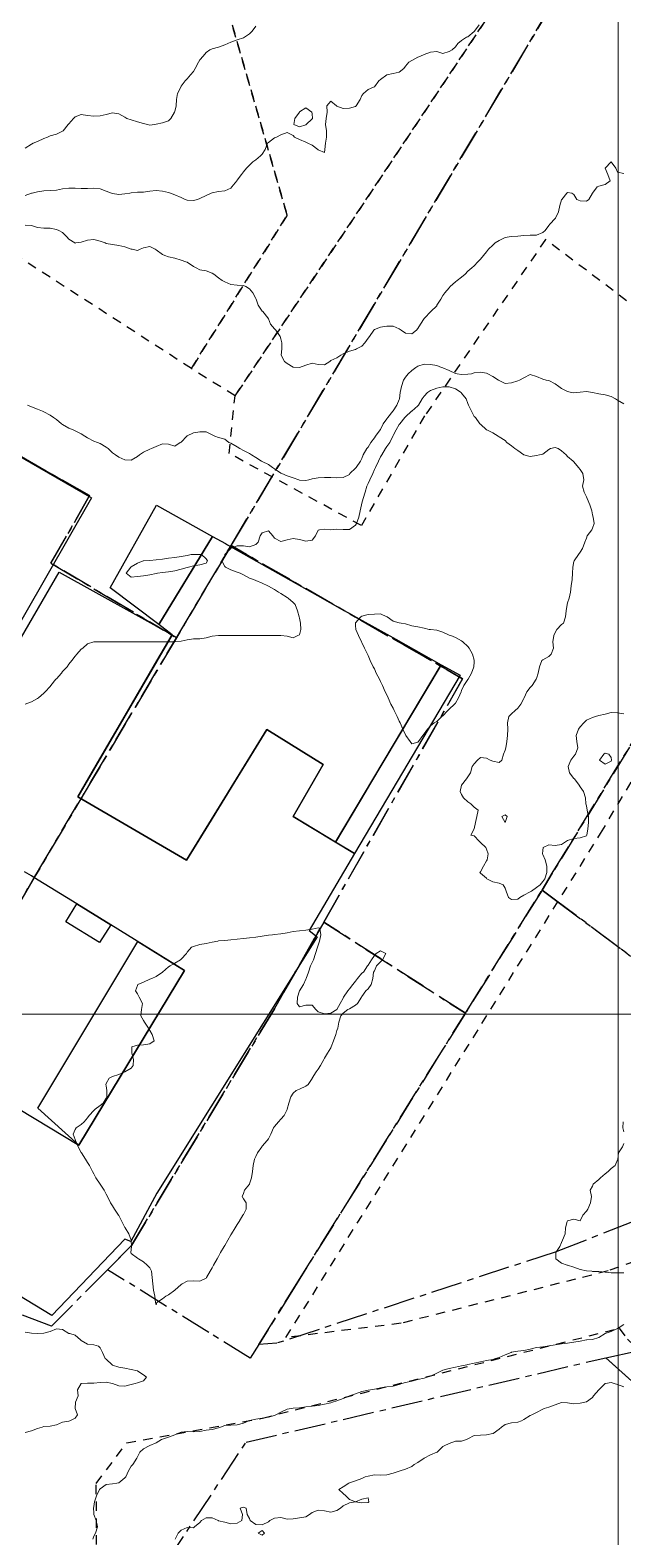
# Model space of a CAD drawing. Header units: centimetres. Extents: x 0 to 642158, y -847 to 649707.
# Drawn here: x 615919.6 to 615967.2, y 619945.4 to 620066.3 of the extents above; entities that cross this region are included whole.
import ezdxf

# ---------------------------------------------------------------- set-up
doc = ezdxf.new("R2010")
doc.units = ezdxf.units.CM
doc.header["$MEASUREMENT"] = 0
doc.linetypes.add('CENTERX2', pattern=[4, 2.5, -0.5, 0.5, -0.5])
doc.linetypes.add('JIS_02_0.7', pattern=[1.35, 0.75, -0.6])
for name, color, linetype, lineweight in [('MEV_grille', 254, 'Continuous', 9), ('WAL_parcellaire agricole', 7, 'JIS_02_0.7', 25), ('WAL_topographie 0.5', 253, 'Continuous', 20)]:
    doc.layers.add(name, color=color, linetype=linetype, lineweight=lineweight)
doc.layers.add('SPW_batiments', color=7, linetype='Continuous')
doc.layers.add('SPW_parcellaire cadastral', color=7, linetype='CENTERX2', lineweight=25, true_color=0xff0542)

# ---------------------------------------------------------------- blocks, each defined once
blk = doc.blocks.new('*U114')
at = {"layer": 'MEV_grille', "transparency": 33554687}
blk.add_lwpolyline([(-1338.46, 0), (1338.46, 0)], dxfattribs=at)
blk = doc.blocks.new('*U115')
at = {"layer": 'MEV_grille', "color": 0, "linetype": 'ByBlock', "lineweight": -2, "transparency": 16777216}
blk.add_blockref('*U114', (0, -2400), dxfattribs=at)
blk = doc.blocks.new('*U112')
at = {"layer": 'MEV_grille', "transparency": 33554687}
blk.add_lwpolyline([(0, 1825.48), (0, -1825.48)], dxfattribs=at)
blk = doc.blocks.new('*U113')
at = {"layer": 'MEV_grille', "color": 0, "linetype": 'ByBlock', "lineweight": -2, "transparency": 16777216}
blk.add_blockref('*U112', (600, 0), dxfattribs=at)

msp = doc.modelspace()

# ---------------------------------------------------------------- linework, layer by layer
at = {"layer": 'SPW_batiments'}
for points in [[(615924.58, 620028.81), (615913.89, 620010.21), (615905.91, 620014.82), (615902.93, 620016.54), (615913.62, 620035.12), (615924.58, 620028.81)], [(615926.07, 620021.58), (615929.79, 620028.22), (615934.27, 620025.71), (615929.96, 620018.63), (615926.07, 620021.58)], [(615931.03, 620017.81), (615929.96, 620018.63), (615934.27, 620025.71), (615935.3, 620025.13), (615935.48, 620025.03), (615944.59, 620019.91), (615948.96, 620017.46), (615952.61, 620015.41), (615946.87, 620005.78), (615946.58, 620005.28), (615944.14, 620001.18), (615940.74, 620003.23), (615943.15, 620007.41), (615938.64, 620010.23), (615936.06, 620006.04), (615933.95, 620002.61), (615932.19, 619999.74), (615923.47, 620004.81), (615925.24, 620007.86), (615927.26, 620011.33), (615929.82, 620015.72), (615931.03, 620017.81)], [(615914.35, 620009.74), (615921.98, 620022.83), (615931.03, 620017.81)], [(615931.03, 620017.81), (615923.47, 620004.81), (615932.19, 619999.74), (615938.64, 620010.23), (615943.15, 620007.41), (615940.74, 620003.23), (615945.67, 620000.26), (615942.02, 619994.1), (615942.67, 619993.58), (615929.82, 619973.01), (615927.71, 619969.13), (615927.24, 619969.34), (615921.39, 619963.21), (615902.27, 619974.82)], [(615952.62, 620015.41), (615954.13, 620014.57), (615945.67, 620000.26), (615944.14, 620001.18), (615952.61, 620015.41), (615952.62, 620015.41)], [(615911.64, 619984.06), (615923.54, 619976.86), (615932.02, 619990.89), (615926.11, 619994.55), (615923.39, 619996.22), (615919.95, 619998.34), (615919.75, 619998.47), (615919.19, 619998.8)], [(615926.11, 619994.55), (615925.22, 619993.13), (615922.5, 619994.78), (615923.39, 619996.22), (615926.11, 619994.55)], [(615923.54, 619976.86), (615920.26, 619979.85), (615928.29, 619993.2), (615932.02, 619990.89), (615923.54, 619976.86)]]:
    msp.add_lwpolyline(points, dxfattribs=at)
at = {"layer": 'SPW_parcellaire cadastral'}
for points in [[(616010.11, 620074.84), (616000.2, 620061.18), (615998.29, 620058.9), (615988.66, 620043.04), (615985.8, 620038.31), (615984.7, 620036.49), (615982.97, 620033.8), (615982.3, 620032.69), (615961.52, 619998.68), (615960.7, 619997.34), (615954.55, 619987.45), (615943.19, 619994.77), (615954.33, 620014.29), (615935.76, 620024.97), (615965.69, 620075.46), (615946.89, 620088.99), (615952.66, 620109.06), (615956.85, 620124.66), (616016.32, 620083.38), (616010.11, 620074.84)], [(615915.18, 620112.26), (615946.89, 620088.99), (615965.69, 620075.46), (615935.76, 620024.97), (615931.38, 620017.58), (615921.31, 620023.56), (615924.42, 620028.98), (615913.62, 620035.12), (615903.01, 620016.75), (615901.24, 620014.26), (615896.22, 620018.63), (615893.9, 620015.37), (615884.68, 620023.61), (615867.38, 620038.97), (615876.35, 620048.05), (615881.57, 620053.88), (615891.43, 620064.09), (615915.18, 620112.26)], [(615886.71, 619988.01), (615888.5, 619990.66), (615890.32, 619989.07), (615902.98, 620007.47), (615898.92, 620011), (615893.9, 620015.37), (615896.22, 620018.63), (615901.24, 620014.26), (615903.01, 620016.75), (615913.62, 620035.12), (615924.42, 620028.98), (615921.31, 620023.56), (615931.38, 620017.58), (615924.49, 620005.96), (615920.16, 619998.65), (615920.06, 619998.48), (615911.63, 619984.11), (615908.51, 619978.8), (615905.15, 619973.07), (615904.73, 619972.35), (615902.16, 619974.58), (615895.22, 619980.61), (615886.71, 619988.01)], [(615960.7, 619997.34), (615961.52, 619998.68), (615982.3, 620032.69), (615983.59, 620031.55), (616019.56, 619999.83), (615985.88, 619978.55), (615961.78, 619996.53), (615960.7, 619997.34)], [(615931.38, 620017.58), (615935.76, 620024.97), (615954.33, 620014.29), (615943.19, 619994.77), (615939.23, 619987.82), (615927.77, 619968.81), (615925.86, 619966.88), (615921.37, 619962.36), (615912.27, 619965.79), (615904.73, 619972.35), (615905.15, 619973.07), (615908.51, 619978.8), (615911.63, 619984.11), (615920.06, 619998.48), (615920.16, 619998.65), (615924.49, 620005.96), (615931.38, 620017.58)], [(615954.55, 619987.45), (615960.7, 619997.34), (615961.78, 619996.53), (615985.88, 619978.55), (615975.4, 619973.63), (615961.82, 619968.32), (615939.42, 619960.98), (615937.99, 619960.89), (615940.85, 619965.49), (615954.55, 619987.45)], [(615954.55, 619987.45), (615940.85, 619965.49), (615937.99, 619960.89), (615937.29, 619959.78), (615933.99, 619961.83), (615925.86, 619966.88), (615927.77, 619968.81), (615939.23, 619987.82), (615943.19, 619994.77), (615954.55, 619987.45)], [(615965.8, 619959.82), (615989.5, 619964.99), (616001.49, 619964.95), (616126.68, 619852.05), (616107.56, 619832.08), (615965.8, 619959.82)], [(615926.12, 619936.73), (615936.97, 619953.04), (615965.8, 619959.82), (616107.56, 619832.08), (616102.35, 619826.61)]]:
    msp.add_lwpolyline(points, dxfattribs=at)
at = {"layer": 'WAL_parcellaire agricole'}
for points in [[(616150.91, 620359.08), (615936.08, 620036.98), (615932.58, 620039.18), (615940.26, 620051.48), (615927.24, 620096.58), (615917.1, 620116.65)], [(616150.91, 620359.08), (616183.11, 620336.64), (616208.95, 620308.64), (616155.62, 620243.47), (616217.86, 620182.71), (616203.66, 620173.21), (616184.17, 620157.9), (616167.87, 620143.1), (616128.47, 620104.2), (616097.78, 620073.39), (616056.23, 620032.04), (616023.65, 620063.14), (616022.71, 620062.37), (616011.3, 620073.7), (616009.71, 620074.11), (615999.98, 620060.38), (615981.48, 620034.03), (615960.98, 620049.53), (615951.28, 620035.38), (615946.22, 620026.58), (615935.6, 620032.37), (615936.08, 620036.98), (616150.91, 620359.08)], [(615940.26, 620051.48), (615932.58, 620039.18), (615917.58, 620048.87), (615911.9, 620041.34), (615912.03, 620035.53), (615902.58, 620017.47), (615905.19, 620015.17), (615900.59, 620009.87), (615867.98, 620038.77), (615876.88, 620048.67), (615890.56, 620063.38), (615917.1, 620116.65), (615927.24, 620096.58), (615940.26, 620051.48)], [(615949.39, 619962.58), (615940.16, 619961.44), (615965.39, 620001.88), (615983.39, 620032.01), (615998.08, 620018.48), (616018.99, 620000.79), (616002.99, 619988.78), (615992.99, 619980.78), (615983.99, 619974.78), (615976.99, 619970.78), (615965.99, 619966.78), (615949.39, 619962.58)], [(616003.33, 619863.39), (615950, 619915.78), (615924.99, 619940.78), (615924.95, 619949.74), (615927.39, 619952.98), (615938.29, 619954.98), (615966.89, 619962.18), (615967.54, 619961.3), (616107, 619834.8), (616109.5, 619832.3), (616103.48, 619826.19), (616003.33, 619863.39)]]:
    msp.add_lwpolyline(points, dxfattribs=at)
at = {"layer": 'WAL_topographie 0.5'}
for points in [[(615919.25, 620053.07), (615919.75, 620053.24), (615919.81, 620053.25), (615920.25, 620053.35), (615920.75, 620053.43), (615921.25, 620053.46), (615921.75, 620053.5), (615922.25, 620053.59), (615922.75, 620053.64), (615923.25, 620053.64), (615923.75, 620053.62), (615924.25, 620053.63), (615924.75, 620053.66), (615925.25, 620053.6), (615925.75, 620053.4), (615926.18, 620053.25), (615926.25, 620053.23), (615926.75, 620053.15), (615927.25, 620053.19), (615927.63, 620053.25), (615927.75, 620053.28), (615928.25, 620053.32), (615928.75, 620053.33), (615929.25, 620053.42), (615929.75, 620053.47), (615930.25, 620053.41), (615930.75, 620053.3), (615930.89, 620053.25), (615931.25, 620053.12), (615931.75, 620052.89), (615932.07, 620052.75), (615932.25, 620052.68), (615932.75, 620052.65), (615933.06, 620052.75), (615933.25, 620052.83), (615933.75, 620053.07), (615934.17, 620053.25), (615934.25, 620053.28), (615934.75, 620053.38), (615935.25, 620053.44), (615935.75, 620053.66), (615935.83, 620053.75), (615936.23, 620054.25), (615936.25, 620054.28), (615936.59, 620054.75), (615936.75, 620054.95), (615936.99, 620055.25), (615937.25, 620055.5), (615937.5, 620055.75), (615937.75, 620055.92), (615938.12, 620056.25), (615938.25, 620056.38), (615938.5, 620056.75), (615938.69, 620057.25), (615938.75, 620057.32), (615939.25, 620057.69), (615939.41, 620057.75), (615939.75, 620057.93), (615940.25, 620058.12), (615940.75, 620057.88), (615940.84, 620057.75), (615941.25, 620057.56), (615941.75, 620057.33), (615941.92, 620057.25), (615942.25, 620057.11), (615942.72, 620056.75), (615942.75, 620056.72), (615943.25, 620056.5), (615943.28, 620056.75), (615943.34, 620057.25), (615943.42, 620057.75), (615943.4, 620058.25), (615943.33, 620058.75), (615943.38, 620059.25), (615943.46, 620059.75), (615943.44, 620060.25), (615943.75, 620060.63), (615944.22, 620060.25), (615944.25, 620060.24), (615944.75, 620060.03), (615945.25, 620060.06), (615945.75, 620060.21), (615945.79, 620060.25), (615946.11, 620060.75), (615946.25, 620061.07), (615946.39, 620061.25), (615946.75, 620061.56), (615947.18, 620061.75), (615947.25, 620061.79), (615947.62, 620062.25), (615947.75, 620062.38), (615948.25, 620062.75), (615948.25, 620062.75), (615948.75, 620062.85), (615949.25, 620062.96), (615949.61, 620063.25), (615949.75, 620063.44), (615950.01, 620063.75), (615950.25, 620063.9), (615950.75, 620064.16), (615950.94, 620064.25), (615951.25, 620064.37), (615951.75, 620064.55), (615952.25, 620064.6), (615952.75, 620064.46), (615953.25, 620064.6), (615953.49, 620064.75), (615953.75, 620064.98), (615953.94, 620065.25), (615954.25, 620065.5), (615954.64, 620065.75), (615954.75, 620065.8), (615955.25, 620066.22), (615955.27, 620066.25), (615955.66, 620066.75)], [(615919.25, 620056.85), (615919.75, 620057.19), (615919.9, 620057.25), (615920.25, 620057.39), (615920.75, 620057.62), (615921.03, 620057.75), (615921.25, 620057.85), (615921.75, 620057.99), (615922.25, 620058.21), (615922.3, 620058.25), (615922.7, 620058.75), (615922.75, 620058.82), (615923.13, 620059.25), (615923.25, 620059.38), (615923.75, 620059.55), (615924.25, 620059.49), (615924.75, 620059.43), (615925.25, 620059.46), (615925.75, 620059.57), (615926.25, 620059.68), (615926.75, 620059.61), (615927.25, 620059.34), (615927.39, 620059.25), (615927.75, 620059.13), (615928.25, 620058.98), (615928.75, 620058.83), (615929.07, 620058.75), (615929.25, 620058.71), (615929.61, 620058.75), (615929.75, 620058.77), (615930.25, 620058.88), (615930.75, 620059.05), (615930.93, 620059.25), (615931.23, 620059.75), (615931.25, 620059.81), (615931.37, 620060.25), (615931.39, 620060.75), (615931.46, 620061.25), (615931.72, 620061.75), (615931.75, 620061.82), (615932.07, 620062.25), (615932.25, 620062.43), (615932.51, 620062.75), (615932.75, 620063.01), (615932.88, 620063.25), (615933.14, 620063.75), (615933.25, 620063.94), (615933.53, 620064.25), (615933.75, 620064.52), (615934.06, 620064.75), (615934.25, 620064.84), (615934.75, 620064.96), (615935.25, 620065.14), (615935.5, 620065.25), (615935.75, 620065.36), (615936.25, 620065.55), (615936.75, 620065.71), (615936.83, 620065.75), (615937.25, 620066.02), (615937.46, 620066.25), (615937.75, 620066.65)], [(615941.78, 620058.75), (615941.75, 620058.73), (615941.25, 620058.56), (615940.78, 620058.75), (615940.86, 620059.25), (615941.24, 620059.75), (615941.25, 620059.76), (615941.75, 620060.09), (615942.23, 620059.75), (615942.25, 620059.62), (615942.29, 620059.25), (615942.25, 620059.21), (615941.78, 620058.75)], [(615919.25, 620050.69), (615919.75, 620050.66), (615920.25, 620050.5), (615920.75, 620050.44), (615921.25, 620050.43), (615921.75, 620050.33), (615921.94, 620050.25), (615922.25, 620050.08), (615922.58, 620049.75), (615922.75, 620049.57), (615923.23, 620049.25), (615923.25, 620049.24), (615923.32, 620049.25), (615923.75, 620049.31), (615924.25, 620049.47), (615924.75, 620049.52), (615925.25, 620049.39), (615925.66, 620049.25), (615925.75, 620049.22), (615926.25, 620049.14), (615926.75, 620049.04), (615927.25, 620048.94), (615927.75, 620048.76), (615927.82, 620048.75), (615928.25, 620048.65), (615928.46, 620048.75), (615928.75, 620048.86), (615929.25, 620048.98), (615929.67, 620048.75), (615929.75, 620048.7), (615930.25, 620048.34), (615930.45, 620048.25), (615930.75, 620048.13), (615931.25, 620048.02), (615931.75, 620047.87), (615932.13, 620047.75), (615932.25, 620047.7), (615932.75, 620047.37), (615932.97, 620047.25), (615933.25, 620047.09), (615933.75, 620047.02), (615934.25, 620046.84), (615934.39, 620046.75), (615934.75, 620046.45), (615935.05, 620046.25), (615935.25, 620046.13), (615935.75, 620045.93), (615936.25, 620045.86), (615936.75, 620045.83), (615936.94, 620045.75), (615937.25, 620045.56), (615937.5, 620045.25), (615937.75, 620044.8), (615937.78, 620044.75), (615937.94, 620044.25), (615938.25, 620043.79), (615938.31, 620043.75), (615938.72, 620043.25), (615938.75, 620043.16), (615938.91, 620042.75), (615939.25, 620042.35), (615939.36, 620042.25), (615939.69, 620041.75), (615939.75, 620041.57), (615939.84, 620041.25), (615939.84, 620040.75), (615939.79, 620040.25), (615940.05, 620039.75), (615940.25, 620039.58), (615940.75, 620039.29), (615941.25, 620039.25), (615941.75, 620039.46), (615942.25, 620039.6), (615942.75, 620039.51), (615943.25, 620039.47), (615943.68, 620039.75), (615943.75, 620039.81), (615944.25, 620040.05), (615944.55, 620040.25), (615944.75, 620040.35), (615945.25, 620040.57), (615945.75, 620040.7), (615945.83, 620040.75), (615946.25, 620040.98), (615946.49, 620041.25), (615946.75, 620041.61), (615946.85, 620041.75), (615947.2, 620042.25), (615947.25, 620042.3), (615947.75, 620042.51), (615948.25, 620042.57), (615948.75, 620042.58), (615949.25, 620042.37), (615949.39, 620042.25), (615949.75, 620042.02), (615950.25, 620041.96), (615950.62, 620042.25), (615950.75, 620042.38), (615950.96, 620042.75), (615951.25, 620043.18), (615951.3, 620043.25), (615951.75, 620043.73), (615951.77, 620043.75), (615952.25, 620044.22), (615952.27, 620044.25), (615952.57, 620044.75), (615952.75, 620045.04), (615952.9, 620045.25), (615953.25, 620045.66), (615953.34, 620045.75), (615953.75, 620046.14), (615953.89, 620046.25), (615954.25, 620046.5), (615954.52, 620046.75), (615954.75, 620046.99), (615955.06, 620047.25), (615955.25, 620047.43), (615955.56, 620047.75), (615955.75, 620047.96), (615956.01, 620048.25), (615956.25, 620048.55), (615956.41, 620048.75), (615956.75, 620049.08), (615956.94, 620049.25), (615957.25, 620049.46), (615957.75, 620049.7), (615958.07, 620049.75), (615958.25, 620049.78), (615958.75, 620049.81), (615959.25, 620049.85), (615959.75, 620049.88), (615960.25, 620049.89), (615960.75, 620050.08), (615960.96, 620050.25), (615961.25, 620050.65), (615961.32, 620050.75), (615961.75, 620051.22), (615961.78, 620051.25), (615962.01, 620051.75), (615962.12, 620052.25), (615962.25, 620052.71), (615962.29, 620052.75), (615962.69, 620053.25), (615962.75, 620053.31), (615963.08, 620053.25), (615963.25, 620053.15), (615963.5, 620052.75), (615963.75, 620052.62), (615964.25, 620052.61), (615964.44, 620052.75), (615964.75, 620053.25), (615964.75, 620053.25), (615965.12, 620053.75), (615965.25, 620053.81), (615965.75, 620053.94), (615966.17, 620054.25), (615965.98, 620054.75), (615965.75, 620055.25), (615965.75, 620055.25), (615965.75, 620055.25), (615966.25, 620055.75), (615966.25, 620055.75), (615966.25, 620055.75), (615966.62, 620055.25), (615966.75, 620054.92), (615967.25, 620054.83)], [(615919.44, 620036.25), (615919.75, 620036.11), (615920.25, 620035.93), (615920.65, 620035.75), (615920.75, 620035.7), (615921.25, 620035.43), (615921.52, 620035.25), (615921.75, 620035.09), (615922.16, 620034.75), (615922.25, 620034.68), (615922.75, 620034.4), (615923.09, 620034.25), (615923.25, 620034.17), (615923.75, 620033.93), (615924.03, 620033.75), (615924.25, 620033.61), (615924.75, 620033.36), (615925.06, 620033.25), (615925.25, 620033.17), (615925.75, 620032.86), (615925.9, 620032.75), (615926.25, 620032.41), (615926.5, 620032.25), (615926.75, 620032.08), (615927.25, 620031.85), (615927.75, 620031.83), (615928.25, 620032.11), (615928.42, 620032.25), (615928.75, 620032.47), (615929.25, 620032.7), (615929.38, 620032.75), (615929.75, 620032.93), (615930.25, 620033.14), (615930.75, 620033.11), (615931.25, 620032.95), (615931.69, 620033.25), (615931.75, 620033.28), (615932.2, 620033.75), (615932.25, 620033.78), (615932.75, 620034.01), (615933.25, 620034.11), (615933.75, 620034.09), (615934.25, 620033.87), (615934.47, 620033.75), (615934.75, 620033.65), (615935.25, 620033.5), (615935.59, 620033.25), (615935.75, 620033.18), (615936.25, 620032.89), (615936.47, 620032.75), (615936.75, 620032.61), (615937.25, 620032.35), (615937.4, 620032.25), (615937.75, 620032.04), (615938.21, 620031.75), (615938.25, 620031.73), (615938.75, 620031.47), (615939.07, 620031.25), (615939.25, 620031.13), (615939.75, 620030.79), (615939.84, 620030.75), (615940.25, 620030.58), (615940.75, 620030.42), (615941.2, 620030.25), (615941.25, 620030.23), (615941.75, 620030.2), (615942, 620030.25), (615942.25, 620030.32), (615942.75, 620030.42), (615943.25, 620030.44), (615943.75, 620030.43), (615944.25, 620030.41), (615944.75, 620030.43), (615945.25, 620030.69), (615945.29, 620030.75), (615945.75, 620031.19), (615945.8, 620031.25), (615946.13, 620031.75), (615946.25, 620031.96), (615946.35, 620032.25), (615946.65, 620032.75), (615946.75, 620032.87), (615946.97, 620033.25), (615947.25, 620033.62), (615947.33, 620033.75), (615947.71, 620034.25), (615947.75, 620034.3), (615947.96, 620034.75), (615948.25, 620035.13), (615948.32, 620035.25), (615948.72, 620035.75), (615948.75, 620035.79), (615949.06, 620036.25), (615949.25, 620036.69), (615949.27, 620036.75), (615949.33, 620037.25), (615949.42, 620037.75), (615949.6, 620038.25), (615949.75, 620038.49), (615949.96, 620038.75), (615950.25, 620039.03), (615950.58, 620039.25), (615950.75, 620039.38), (615951.25, 620039.54), (615951.75, 620039.49), (615952.25, 620039.41), (615952.64, 620039.25), (615952.75, 620039.23), (615953.25, 620039.02), (615953.75, 620038.78), (615953.89, 620038.75), (615954.25, 620038.69), (615954.75, 620038.72), (615955.03, 620038.75), (615955.25, 620038.83), (615955.75, 620038.88), (615956.25, 620038.8), (615956.35, 620038.75), (615956.75, 620038.53), (615957.2, 620038.25), (615957.25, 620038.22), (615957.75, 620037.99), (615958.25, 620038.04), (615958.75, 620038.19), (615958.89, 620038.25), (615959.25, 620038.43), (615959.75, 620038.71), (615960.25, 620038.55), (615960.75, 620038.32), (615961.04, 620038.25), (615961.25, 620038.21), (615961.75, 620037.94), (615962.04, 620037.75), (615962.25, 620037.58), (615962.75, 620037.33), (615963.07, 620037.25), (615963.25, 620037.22), (615963.5, 620037.25), (615963.75, 620037.29), (615964.25, 620037.33), (615964.75, 620037.25), (615964.75, 620037.25), (615965.25, 620037.15), (615965.75, 620037.08), (615966.25, 620036.94), (615966.59, 620036.75), (615966.75, 620036.65), (615967.25, 620036.34)], [(615919.25, 620012.25), (615919.75, 620012.45), (615920.25, 620012.7), (615920.31, 620012.75), (615920.75, 620013.13), (615920.85, 620013.25), (615921.25, 620013.68), (615921.31, 620013.75), (615921.72, 620014.25), (615921.75, 620014.28), (615922.15, 620014.75), (615922.25, 620014.86), (615922.61, 620015.25), (615922.75, 620015.45), (615923, 620015.75), (615923.25, 620016.11), (615923.4, 620016.25), (615923.75, 620016.67), (615923.87, 620016.75), (615924.25, 620017.1), (615924.75, 620017.25), (615924.75, 620017.25), (615925.25, 620017.25), (615925.75, 620017.25), (615926.25, 620017.25), (615926.75, 620017.25), (615927.25, 620017.25), (615927.75, 620017.25), (615928.25, 620017.25), (615928.75, 620017.25), (615929.25, 620017.25), (615929.75, 620017.25), (615930.25, 620017.25), (615930.75, 620017.25), (615931.25, 620017.25), (615931.75, 620017.3), (615932.25, 620017.42), (615932.75, 620017.5), (615933.25, 620017.5), (615933.75, 620017.58), (615934.25, 620017.7), (615934.75, 620017.75), (615934.75, 620017.75), (615935.25, 620017.75), (615935.75, 620017.75), (615936.25, 620017.75), (615936.75, 620017.75), (615937.25, 620017.75), (615937.75, 620017.75), (615938.25, 620017.75), (615938.75, 620017.75), (615939.25, 620017.75), (615939.75, 620017.75), (615939.75, 620017.75), (615940.25, 620017.7), (615940.75, 620017.58), (615941.12, 620017.75), (615941.25, 620017.81), (615941.35, 620018.25), (615941.32, 620018.75), (615941.25, 620019.16), (615941.23, 620019.25), (615941.09, 620019.75), (615940.9, 620020.25), (615940.75, 620020.42), (615940.35, 620020.75), (615940.25, 620020.82), (615939.75, 620021.14), (615939.56, 620021.25), (615939.25, 620021.44), (615938.75, 620021.73), (615938.72, 620021.75), (615938.25, 620021.95), (615937.75, 620022.17), (615937.57, 620022.25), (615937.25, 620022.37), (615936.75, 620022.62), (615936.5, 620022.75), (615936.25, 620022.84), (615935.75, 620023.02), (615935.32, 620023.25), (615935.25, 620023.3), (615935.01, 620023.75), (615935.25, 620024.17), (615935.27, 620024.25), (615935.74, 620024.75), (615935.75, 620024.76), (615936.25, 620024.96), (615936.75, 620024.95), (615937.25, 620024.88), (615937.75, 620025.06), (615937.94, 620025.25), (615938.08, 620025.75), (615938.25, 620026), (615938.75, 620026.17), (615939.1, 620025.75), (615939.25, 620025.57), (615939.75, 620025.29), (615940.25, 620025.43), (615940.75, 620025.55), (615941.25, 620025.47), (615941.75, 620025.34), (615942.25, 620025.42), (615942.54, 620025.75), (615942.75, 620026.21), (615942.85, 620026.25), (615943.25, 620026.3), (615943.75, 620026.25), (615944.25, 620026.29), (615944.75, 620026.27), (615945.25, 620026.26), (615945.75, 620026.6), (615945.83, 620026.75), (615946.01, 620027.25), (615946.12, 620027.75), (615946.22, 620028.25), (615946.25, 620028.37), (615946.36, 620028.75), (615946.5, 620029.25), (615946.66, 620029.75), (615946.75, 620029.96), (615946.9, 620030.25), (615947.13, 620030.75), (615947.25, 620031.09), (615947.33, 620031.25), (615947.58, 620031.75), (615947.75, 620032.1), (615947.86, 620032.25), (615948.14, 620032.75), (615948.25, 620032.93), (615948.48, 620033.25), (615948.72, 620033.75), (615948.75, 620033.81), (615948.99, 620034.25), (615949.25, 620034.69), (615949.3, 620034.75), (615949.7, 620035.25), (615949.75, 620035.31), (615950.24, 620035.75), (615950.25, 620035.76), (615950.75, 620036.18), (615950.79, 620036.25), (615951.08, 620036.75), (615951.25, 620036.95), (615951.5, 620037.25), (615951.75, 620037.41), (615952.25, 620037.61), (615952.75, 620037.7), (615953.25, 620037.7), (615953.75, 620037.55), (615954.2, 620037.25), (615954.25, 620037.2), (615954.6, 620036.75), (615954.75, 620036.36), (615954.81, 620036.25), (615955.04, 620035.75), (615955.25, 620035.33), (615955.36, 620035.25), (615955.72, 620034.75), (615955.75, 620034.72), (615956.25, 620034.27), (615956.27, 620034.25), (615956.75, 620034.03), (615957.18, 620033.75), (615957.25, 620033.71), (615957.75, 620033.4), (615957.87, 620033.25), (615958.25, 620032.97), (615958.52, 620032.75), (615958.75, 620032.59), (615959.25, 620032.25), (615959.25, 620032.25), (615959.75, 620032.12), (615960.25, 620032.19), (615960.48, 620032.25), (615960.75, 620032.31), (615961.25, 620032.67), (615961.38, 620032.75), (615961.75, 620032.85), (615961.98, 620032.75), (615962.25, 620032.58), (615962.63, 620032.25), (615962.75, 620032.12), (615963.19, 620031.75), (615963.25, 620031.69), (615963.63, 620031.25), (615963.75, 620031.08), (615963.98, 620030.75), (615964.06, 620030.25), (615963.94, 620029.75), (615964.07, 620029.25), (615964.25, 620028.88), (615964.32, 620028.75), (615964.54, 620028.25), (615964.69, 620027.75), (615964.75, 620027.45), (615964.8, 620027.25), (615964.87, 620026.75), (615964.75, 620026.38), (615964.7, 620026.25), (615964.32, 620025.75), (615964.25, 620025.57), (615964.12, 620025.25), (615963.93, 620024.75), (615963.75, 620024.44), (615963.63, 620024.25), (615963.27, 620023.75), (615963.25, 620023.69), (615963.16, 620023.25), (615963.15, 620022.75), (615963.11, 620022.25), (615963.03, 620021.75), (615962.99, 620021.25), (615962.86, 620020.75), (615962.75, 620020.39), (615962.71, 620020.25), (615962.64, 620019.75), (615962.59, 620019.25), (615962.41, 620018.75), (615962.25, 620018.63), (615961.89, 620018.25), (615961.75, 620018), (615961.63, 620017.75), (615961.56, 620017.25), (615961.62, 620016.75), (615961.44, 620016.25), (615961.25, 620016.07), (615960.75, 620015.81), (615960.69, 620015.75), (615960.49, 620015.25), (615960.39, 620014.75), (615960.25, 620014.31), (615960.23, 620014.25), (615959.9, 620013.75), (615959.75, 620013.59), (615959.48, 620013.25), (615959.27, 620012.75), (615959.25, 620012.7), (615959, 620012.25), (615958.75, 620011.94), (615958.55, 620011.75), (615958.25, 620011.47), (615958.03, 620011.25), (615957.92, 620010.75), (615957.95, 620010.25), (615957.94, 620009.75), (615957.88, 620009.25), (615957.79, 620008.75), (615957.75, 620008.55), (615957.6, 620008.25), (615957.46, 620007.75), (615957.25, 620007.58), (615956.75, 620007.69), (615956.55, 620007.75), (615956.25, 620007.92), (615955.75, 620007.97), (615955.53, 620007.75), (615955.25, 620007.47), (615955.1, 620007.25), (615954.97, 620006.75), (615954.75, 620006.41), (615954.63, 620006.25), (615954.25, 620005.75), (615954.25, 620005.75), (615954.12, 620005.25), (615954.25, 620005), (615954.41, 620004.75), (615954.75, 620004.42), (615955, 620004.25), (615955.25, 620004), (615955.58, 620003.75), (615955.48, 620003.25), (615955.36, 620002.75), (615955.25, 620002.25), (615955.25, 620002.25), (615955, 620001.75), (615955.25, 620001.69), (615955.65, 620001.25), (615955.75, 620001.16), (615956.2, 620000.75), (615956.25, 620000.62), (615956.39, 620000.25), (615956.29, 619999.75), (615956.25, 619999.69), (615956, 619999.25), (615955.75, 619998.81), (615955.72, 619998.75), (615955.75, 619998.68), (615956.25, 619998.29), (615956.28, 619998.25), (615956.75, 619998.01), (615957.25, 619997.88), (615957.59, 619997.75), (615957.75, 619997.5), (615957.81, 619997.25), (615958.02, 619996.75), (615958.25, 619996.58), (615958.75, 619996.61), (615958.91, 619996.75), (615959.25, 619996.94), (615959.75, 619997.19), (615959.84, 619997.25), (615960.25, 619997.53), (615960.56, 619997.75), (615960.75, 619998.03), (615960.92, 619998.25), (615961.07, 619998.75), (615961.09, 619999.25), (615960.94, 619999.75), (615960.75, 620000.2), (615960.73, 620000.25), (615960.75, 620000.5), (615960.8, 620000.75), (615961.25, 620000.97), (615961.75, 620000.91), (615962.25, 620000.98), (615962.65, 620001.25), (615962.75, 620001.31), (615963.25, 620001.48), (615963.75, 620001.53), (615964.25, 620001.68), (615964.28, 620001.75), (615964.38, 620002.25), (615964.43, 620002.75), (615964.43, 620003.25), (615964.32, 620003.75), (615964.25, 620004.1), (615964.22, 620004.25), (615964.18, 620004.75), (615964.01, 620005.25), (615963.75, 620005.63), (615963.67, 620005.75), (615963.29, 620006.25), (615963.25, 620006.3), (615962.89, 620006.75), (615962.78, 620007.25), (615963.01, 620007.75), (615963.25, 620008.08), (615963.38, 620008.25), (615963.58, 620008.75), (615963.48, 620009.25), (615963.44, 620009.75), (615963.63, 620010.25), (615963.75, 620010.42), (615964.04, 620010.75), (615964.25, 620010.97), (615964.75, 620011.19), (615964.98, 620011.25), (615965.25, 620011.33), (615965.75, 620011.46), (615966.25, 620011.58), (615966.75, 620011.55), (615967.25, 620011.47)], [(615929.85, 620022.75), (615929.75, 620022.73), (615929.25, 620022.64), (615928.75, 620022.56), (615928.25, 620022.49), (615927.75, 620022.45), (615927.35, 620022.75), (615927.73, 620023.25), (615927.75, 620023.26), (615928.25, 620023.56), (615928.72, 620023.75), (615928.75, 620023.76), (615929.25, 620023.79), (615929.75, 620023.83), (615930.25, 620023.89), (615930.75, 620023.97), (615931.25, 620024.03), (615931.75, 620024.1), (615932.25, 620024.18), (615932.55, 620024.25), (615932.75, 620024.26), (615933.25, 620024.27), (615933.38, 620024.25), (615933.75, 620023.91), (615933.87, 620023.75), (615933.75, 620023.57), (615933.25, 620023.42), (615932.75, 620023.35), (615932.35, 620023.25), (615932.25, 620023.22), (615931.75, 620023.08), (615931.25, 620022.96), (615930.75, 620022.88), (615930.25, 620022.81), (615929.85, 620022.75)], [(615950.78, 620009.25), (615950.75, 620009.21), (615950.25, 620009.08), (615950.13, 620009.25), (615949.78, 620009.75), (615949.75, 620009.79), (615949.54, 620010.25), (615949.31, 620010.75), (615949.25, 620010.88), (615949.07, 620011.25), (615948.83, 620011.75), (615948.75, 620011.92), (615948.58, 620012.25), (615948.35, 620012.75), (615948.25, 620012.99), (615948.13, 620013.25), (615947.9, 620013.75), (615947.75, 620014.08), (615947.65, 620014.25), (615947.4, 620014.75), (615947.25, 620015.08), (615947.16, 620015.25), (615946.92, 620015.75), (615946.75, 620016.16), (615946.71, 620016.25), (615946.46, 620016.75), (615946.25, 620017.19), (615946.22, 620017.25), (615945.98, 620017.75), (615945.77, 620018.25), (615945.75, 620018.55), (615945.74, 620018.75), (615945.75, 620018.77), (615946.16, 620019.25), (615946.25, 620019.31), (615946.75, 620019.44), (615947.25, 620019.46), (615947.75, 620019.49), (615948.25, 620019.27), (615948.27, 620019.25), (615948.75, 620018.92), (615949.25, 620018.77), (615949.4, 620018.75), (615949.75, 620018.7), (615950.25, 620018.54), (615950.75, 620018.46), (615951.25, 620018.35), (615951.64, 620018.25), (615951.75, 620018.23), (615952.25, 620018.2), (615952.75, 620018.03), (615953.25, 620017.79), (615953.37, 620017.75), (615953.75, 620017.61), (615954.25, 620017.32), (615954.34, 620017.25), (615954.75, 620016.89), (615954.85, 620016.75), (615955.11, 620016.25), (615955.25, 620015.78), (615955.25, 620015.75), (615955.25, 620015.65), (615955.23, 620015.25), (615955.03, 620014.75), (615954.76, 620014.25), (615954.75, 620014.23), (615954.42, 620013.75), (615954.25, 620013.35), (615954.21, 620013.25), (615954.01, 620012.75), (615953.75, 620012.32), (615953.68, 620012.25), (615953.25, 620011.86), (615953.13, 620011.75), (615952.75, 620011.32), (615952.67, 620011.25), (615952.25, 620010.86), (615952.05, 620010.75), (615951.75, 620010.52), (615951.51, 620010.25), (615951.25, 620009.88), (615951.15, 620009.75), (615950.78, 620009.25)], [(615966.28, 620007.75), (615966.25, 620007.69), (615965.75, 620007.43), (615965.31, 620007.75), (615965.65, 620008.25), (615965.75, 620008.31), (615966.06, 620008.25), (615966.25, 620007.96), (615966.28, 620007.75)], [(615957.75, 620002.75), (615957.75, 620002.75), (615957.75, 620002.75), (615957.48, 620003.25), (615957.75, 620003.37), (615957.9, 620003.25), (615957.75, 620002.75)], [(615929.82, 619964.25), (615929.75, 619964.06), (615929.69, 619964.25), (615929.65, 619964.75), (615929.53, 619965.25), (615929.48, 619965.75), (615929.44, 619966.25), (615929.39, 619966.75), (615929.25, 619967.02), (615929.03, 619967.25), (615928.75, 619967.5), (615928.34, 619967.75), (615928.25, 619967.81), (615927.75, 619968.18), (615927.72, 619968.25), (615927.75, 619968.5), (615927.77, 619968.75), (615927.75, 619969.25), (615927.75, 619969.25), (615927.55, 619969.75), (615927.26, 619970.25), (615927.25, 619970.27), (615927, 619970.75), (615926.75, 619971.23), (615926.74, 619971.25), (615926.42, 619971.75), (615926.25, 619972.01), (615926.1, 619972.25), (615925.85, 619972.75), (615925.75, 619972.94), (615925.58, 619973.25), (615925.25, 619973.75), (615925.25, 619973.75), (615924.92, 619974.25), (615924.75, 619974.56), (615924.65, 619974.75), (615924.4, 619975.25), (615924.25, 619975.49), (615924.08, 619975.75), (615923.76, 619976.25), (615923.75, 619976.27), (615923.5, 619976.75), (615923.28, 619977.25), (615923.25, 619977.33), (615923.1, 619977.75), (615923.25, 619978.13), (615923.35, 619978.25), (615923.75, 619978.52), (615923.99, 619978.75), (615924.25, 619979.07), (615924.38, 619979.25), (615924.75, 619979.64), (615924.87, 619979.75), (615925.25, 619980.05), (615925.5, 619980.25), (615925.75, 619980.64), (615925.81, 619980.75), (615925.8, 619981.25), (615925.75, 619981.62), (615925.73, 619981.75), (615925.75, 619981.82), (615925.98, 619982.25), (615926.25, 619982.38), (615926.75, 619982.55), (615927.25, 619982.75), (615927.25, 619982.75), (615927.75, 619983.04), (615927.92, 619983.25), (615927.93, 619983.75), (615927.79, 619984.25), (615927.81, 619984.75), (615928.25, 619984.89), (615928.75, 619984.92), (615929.25, 619984.99), (615929.58, 619985.25), (615929.43, 619985.75), (615929.25, 619986.06), (615929.14, 619986.25), (615928.81, 619986.75), (615928.75, 619986.87), (615928.53, 619987.25), (615928.57, 619987.75), (615928.65, 619988.25), (615928.38, 619988.75), (615928.25, 619989), (615928.1, 619989.25), (615928.25, 619989.69), (615928.29, 619989.75), (615928.75, 619989.96), (615929.25, 619990.2), (615929.4, 619990.25), (615929.75, 619990.41), (615930.25, 619990.75), (615930.25, 619990.75), (615930.75, 619991.17), (615930.87, 619991.25), (615931.25, 619991.47), (615931.71, 619991.75), (615931.75, 619991.79), (615932.18, 619992.25), (615932.25, 619992.35), (615932.58, 619992.75), (615932.75, 619992.82), (615933.25, 619992.97), (615933.75, 619993.06), (615934.25, 619993.16), (615934.69, 619993.25), (615934.75, 619993.26), (615935.25, 619993.3), (615935.75, 619993.34), (615936.25, 619993.39), (615936.75, 619993.46), (615937.25, 619993.51), (615937.75, 619993.56), (615938.25, 619993.63), (615938.75, 619993.71), (615939.08, 619993.75), (615939.25, 619993.78), (615939.75, 619993.83), (615940.25, 619993.9), (615940.75, 619994), (615941.25, 619994.08), (615941.75, 619994.13), (615942.25, 619994.2), (615942.5, 619994.25), (615942.75, 619994.3), (615942.88, 619994.25), (615942.97, 619993.75), (615942.84, 619993.25), (615942.75, 619992.91), (615942.7, 619992.75), (615942.54, 619992.25), (615942.36, 619991.75), (615942.25, 619991.53), (615942.13, 619991.25), (615941.96, 619990.75), (615941.78, 619990.25), (615941.75, 619990.2), (615941.56, 619989.75), (615941.25, 619989.26), (615941.25, 619989.25), (615941.08, 619988.75), (615941.05, 619988.25), (615941.25, 619987.96), (615941.75, 619988.1), (615942.25, 619988.09), (615942.55, 619987.75), (615942.75, 619987.57), (615943.25, 619987.42), (615943.75, 619987.47), (615944.25, 619987.75), (615944.25, 619987.75), (615944.51, 619988.25), (615944.75, 619988.66), (615944.78, 619988.75), (615945.11, 619989.25), (615945.25, 619989.41), (615945.53, 619989.75), (615945.75, 619990.02), (615945.91, 619990.25), (615946.25, 619990.66), (615946.37, 619990.75), (615946.71, 619991.25), (615946.75, 619991.32), (615947.02, 619991.75), (615947.25, 619992.1), (615947.4, 619992.25), (615947.75, 619992.47), (615948.16, 619992.25), (615947.9, 619991.75), (615947.75, 619991.58), (615947.41, 619991.25), (615947.25, 619990.86), (615947.19, 619990.75), (615947.12, 619990.25), (615946.99, 619989.75), (615946.75, 619989.42), (615946.58, 619989.25), (615946.25, 619988.79), (615946.22, 619988.75), (615945.89, 619988.25), (615945.75, 619988.11), (615945.25, 619987.8), (615945.12, 619987.75), (615944.75, 619987.45), (615944.55, 619987.25), (615944.41, 619986.75), (615944.31, 619986.25), (615944.25, 619986.06), (615944.15, 619985.75), (615943.98, 619985.25), (615943.78, 619984.75), (615943.75, 619984.69), (615943.5, 619984.25), (615943.25, 619983.84), (615943.2, 619983.75), (615942.93, 619983.25), (615942.75, 619982.97), (615942.58, 619982.75), (615942.27, 619982.25), (615942.25, 619982.22), (615941.93, 619981.75), (615941.75, 619981.6), (615941.25, 619981.37), (615940.98, 619981.25), (615940.75, 619981.05), (615940.55, 619980.75), (615940.4, 619980.25), (615940.26, 619979.75), (615940.25, 619979.73), (615940.02, 619979.25), (615939.75, 619978.96), (615939.56, 619978.75), (615939.25, 619978.38), (615939.16, 619978.25), (615938.94, 619977.75), (615938.75, 619977.39), (615938.66, 619977.25), (615938.25, 619976.78), (615938.23, 619976.75), (615937.88, 619976.25), (615937.75, 619975.97), (615937.65, 619975.75), (615937.52, 619975.25), (615937.47, 619974.75), (615937.41, 619974.25), (615937.25, 619973.77), (615937.24, 619973.75), (615936.85, 619973.25), (615936.75, 619972.99), (615936.64, 619972.75), (615936.75, 619972.56), (615936.96, 619972.25), (615936.98, 619971.75), (615936.75, 619971.32), (615936.71, 619971.25), (615936.4, 619970.75), (615936.25, 619970.5), (615936.1, 619970.25), (615935.79, 619969.75), (615935.75, 619969.69), (615935.5, 619969.25), (615935.25, 619968.81), (615935.21, 619968.75), (615934.92, 619968.25), (615934.75, 619967.94), (615934.64, 619967.75), (615934.36, 619967.25), (615934.25, 619967.03), (615934.09, 619966.75), (615933.78, 619966.25), (615933.75, 619966.21), (615933.25, 619965.97), (615932.75, 619965.99), (615932.25, 619965.97), (615931.85, 619965.75), (615931.75, 619965.68), (615931.26, 619965.25), (615931.25, 619965.24), (615930.75, 619964.87), (615930.54, 619964.75), (615930.25, 619964.54), (615929.82, 619964.25)], [(615967.25, 619977.94), (615967.17, 619978.25), (615967.21, 619978.75)], [(615967.25, 619966.64), (615966.75, 619966.62), (615966.25, 619966.64), (615965.75, 619966.69), (615965.25, 619966.73), (615964.75, 619966.74), (615964.69, 619966.75), (615964.25, 619966.8), (615963.75, 619966.9), (615963.25, 619967.08), (615962.75, 619967.24), (615962.71, 619967.25), (615962.25, 619967.4), (615961.81, 619967.75), (615961.79, 619968.25), (615962.13, 619968.75), (615962.25, 619969.07), (615962.34, 619969.25), (615962.54, 619969.75), (615962.58, 619970.25), (615962.72, 619970.75), (615962.75, 619970.8), (615963.25, 619970.93), (615963.75, 619970.79), (615963.96, 619971.25), (615964.25, 619971.58), (615964.36, 619971.75), (615964.58, 619972.25), (615964.65, 619972.75), (615964.56, 619973.25), (615964.75, 619973.57), (615964.81, 619973.75), (615965.25, 619974.12), (615965.39, 619974.25), (615965.75, 619974.57), (615966, 619974.75), (615966.25, 619975), (615966.55, 619975.25), (615966.75, 619975.7), (615966.77, 619975.75), (615966.82, 619976.25), (615967.14, 619976.75), (615967.25, 619977)], [(615919.25, 619953.83), (615919.75, 619953.95), (615920.25, 619954.13), (615920.6, 619954.25), (615920.75, 619954.29), (615921.25, 619954.33), (615921.75, 619954.44), (615922.25, 619954.64), (615922.75, 619954.74), (615922.83, 619954.75), (615923.25, 619954.96), (615923.44, 619955.25), (615923.25, 619955.75), (615923.25, 619955.75), (615923.25, 619955.75), (615923.29, 619956.25), (615923.5, 619956.75), (615923.45, 619957.25), (615923.75, 619957.75), (615923.75, 619957.75), (615924.25, 619957.77), (615924.75, 619957.78), (615925.25, 619957.83), (615925.75, 619957.87), (615926.25, 619957.75), (615926.25, 619957.75), (615926.75, 619957.56), (615927.25, 619957.54), (615927.75, 619957.68), (615928.08, 619957.75), (615928.25, 619957.8), (615928.75, 619957.97), (615928.97, 619958.25), (615928.75, 619958.44), (615928.28, 619958.75), (615928.25, 619958.76), (615927.75, 619958.88), (615927.25, 619958.98), (615926.75, 619959.06), (615926.25, 619959.23), (615926.22, 619959.25), (615925.75, 619959.69), (615925.66, 619959.75), (615925.46, 619960.25), (615925.25, 619960.62), (615925.12, 619960.75), (615924.75, 619960.85), (615924.25, 619960.91), (615923.75, 619961.2), (615923.68, 619961.25), (615923.25, 619961.64), (615922.83, 619961.75), (615922.75, 619961.76), (615922.25, 619962.08), (615921.75, 619962.14), (615921.25, 619961.92), (615920.75, 619961.78), (615920.25, 619961.77), (615919.75, 619961.79), (615919.25, 619961.87)], [(615924.67, 619945.25), (615924.75, 619945.5), (615924.88, 619945.75), (615925.04, 619946.25), (615924.94, 619946.75), (615924.76, 619947.25), (615924.75, 619947.38), (615924.72, 619947.75), (615924.75, 619947.87), (615924.82, 619948.25), (615924.97, 619948.75), (615925.22, 619949.25), (615925.25, 619949.3), (615925.75, 619949.64), (615926.25, 619949.71), (615926.61, 619949.75), (615926.75, 619949.79), (615927.25, 619950.17), (615927.31, 619950.25), (615927.53, 619950.75), (615927.75, 619951.11), (615927.87, 619951.25), (615928.2, 619951.75), (615928.25, 619951.86), (615928.44, 619952.25), (615928.75, 619952.5), (615929.2, 619952.75), (615929.25, 619952.77), (615929.75, 619952.98), (615930.18, 619953.25), (615930.25, 619953.28), (615930.75, 619953.45), (615931.25, 619953.63), (615931.47, 619953.75), (615931.75, 619953.84), (615932.25, 619953.9), (615932.75, 619953.87), (615933.25, 619953.9), (615933.75, 619954), (615934.25, 619954.06), (615934.75, 619954.19), (615934.92, 619954.25), (615935.25, 619954.37), (615935.75, 619954.4), (615936.25, 619954.43), (615936.75, 619954.57), (615937.19, 619954.75), (615937.25, 619954.77), (615937.75, 619954.9), (615938.25, 619954.96), (615938.75, 619955.04), (615939.25, 619955.19), (615939.35, 619955.25), (615939.75, 619955.44), (615940.25, 619955.68), (615940.58, 619955.75), (615940.75, 619955.77), (615941.25, 619955.81), (615941.75, 619955.87), (615942.25, 619955.92), (615942.75, 619955.98), (615943.25, 619956.09), (615943.75, 619956.2), (615943.89, 619956.25), (615944.25, 619956.36), (615944.75, 619956.55), (615945.25, 619956.74), (615945.26, 619956.75), (615945.75, 619956.91), (615946.25, 619957.1), (615946.75, 619957.22), (615946.93, 619957.25), (615947.25, 619957.29), (615947.75, 619957.41), (615948.25, 619957.48), (615948.75, 619957.54), (615949.25, 619957.68), (615949.46, 619957.75), (615949.75, 619957.83), (615950.25, 619957.95), (615950.75, 619958.07), (615951.25, 619958.17), (615951.48, 619958.25), (615951.75, 619958.33), (615952.25, 619958.58), (615952.58, 619958.75), (615952.75, 619958.82), (615953.25, 619958.95), (615953.75, 619959.06), (615954.25, 619959.16), (615954.66, 619959.25), (615954.75, 619959.27), (615955.25, 619959.38), (615955.75, 619959.5), (615956.25, 619959.59), (615956.75, 619959.67), (615956.97, 619959.75), (615957.25, 619959.83), (615957.75, 619960.04), (615958.22, 619960.25), (615958.25, 619960.26), (615958.75, 619960.35), (615959.25, 619960.39), (615959.75, 619960.5), (615960.25, 619960.63), (615960.75, 619960.7), (615961.1, 619960.75), (615961.25, 619960.77), (615961.75, 619960.84), (615962.25, 619960.92), (615962.75, 619960.98), (615963.25, 619961.06), (615963.75, 619961.16), (615964.25, 619961.25), (615964.3, 619961.25), (615964.75, 619961.29), (615965.25, 619961.44), (615965.75, 619961.75), (615965.75, 619961.75), (615966.25, 619961.93), (615966.75, 619962.16), (615966.88, 619962.25), (615967.25, 619962.49)], [(615931.28, 619945.25), (615931.51, 619945.75), (615931.75, 619945.98), (615932.25, 619946.19), (615932.75, 619946.17), (615932.83, 619946.25), (615933.25, 619946.61), (615933.38, 619946.75), (615933.75, 619946.96), (615934.25, 619946.97), (615934.73, 619946.75), (615934.75, 619946.74), (615935.25, 619946.62), (615935.75, 619946.49), (615936.25, 619946.55), (615936.63, 619946.75), (615936.68, 619947.25), (615936.5, 619947.75), (615936.75, 619947.82), (615936.97, 619947.75), (615937.05, 619947.25), (615937.25, 619946.92), (615937.3, 619946.75), (615937.75, 619946.43), (615938.25, 619946.41), (615938.75, 619946.65), (615938.88, 619946.75), (615939.25, 619946.95), (615939.75, 619947), (615940.25, 619946.86), (615940.75, 619946.89), (615941.25, 619946.96), (615941.75, 619947.06), (615942.05, 619947.25), (615942.25, 619947.41), (615942.75, 619947.59), (615943.25, 619947.53), (615943.75, 619947.42), (615944.25, 619947.56), (615944.54, 619947.75), (615944.75, 619947.94), (615945.25, 619948.17), (615945.75, 619948.25), (615945.25, 619948.44), (615944.96, 619948.75), (615944.75, 619948.93), (615944.41, 619949.25), (615944.75, 619949.46), (615945.2, 619949.75), (615945.25, 619949.77), (615945.75, 619949.95), (615946.25, 619950.14), (615946.5, 619950.25), (615946.75, 619950.32), (615947.25, 619950.41), (615947.75, 619950.4), (615948.25, 619950.42), (615948.75, 619950.57), (615949.25, 619950.72), (615949.33, 619950.75), (615949.75, 619950.89), (615950.25, 619951.1), (615950.45, 619951.25), (615950.75, 619951.4), (615951.24, 619951.75), (615951.25, 619951.76), (615951.75, 619952.02), (615952.25, 619952.23), (615952.28, 619952.25), (615952.75, 619952.69), (615952.84, 619952.75), (615953.25, 619952.93), (615953.75, 619953.12), (615954.25, 619953.12), (615954.64, 619953.25), (615954.75, 619953.3), (615955.25, 619953.57), (615955.75, 619953.61), (615956.25, 619953.64), (615956.75, 619953.74), (615956.77, 619953.75), (615957.25, 619954.09), (615957.44, 619954.25), (615957.75, 619954.47), (615958.25, 619954.59), (615958.75, 619954.64), (615959.06, 619954.75), (615959.25, 619954.86), (615959.75, 619955.17), (615959.88, 619955.25), (615960.25, 619955.42), (615960.75, 619955.7), (615960.88, 619955.75), (615961.25, 619955.85), (615961.75, 619956.04), (615962.25, 619956.23), (615962.75, 619956.2), (615963.25, 619956.13), (615963.75, 619956.16), (615964.14, 619956.25), (615964.25, 619956.29), (615964.75, 619956.64), (615964.82, 619956.75), (615965.25, 619957.25), (615965.25, 619957.25), (615965.75, 619957.74), (615965.79, 619957.75), (615966.25, 619957.82), (615966.48, 619957.75), (615966.75, 619957.66), (615967.25, 619957.47)], [(615946.75, 619948.21), (615946.82, 619948.25), (615946.75, 619948.58), (615946.25, 619948.46), (615945.75, 619948.25), (615946.25, 619948.19), (615946.75, 619948.21)], [(615938.25, 619945.58), (615938.44, 619945.75), (615938.25, 619945.96), (615937.94, 619945.75), (615938.25, 619945.58)]]:
    msp.add_lwpolyline(points, dxfattribs=at)

# ---------------------------------------------------------------- block references
at = {"layer": 'MEV_grille', "transparency": 33554687}
for name, p in [('*U113', (615366.81, 620593.64)), ('*U115', (616669.48, 622387.38))]:
    msp.add_blockref(name, p, dxfattribs=at)

doc.saveas('drawing.dxf')
